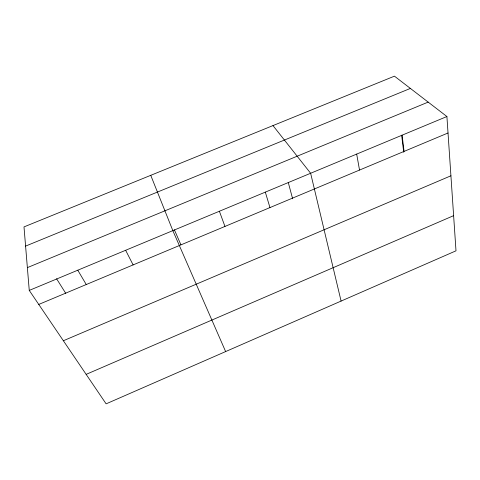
<?xml version="1.0" encoding="UTF-8"?>
<svg xmlns="http://www.w3.org/2000/svg" width="480" height="480" viewBox="0 0 480 480"><rect width="100%" height="100%" fill="white"/><g stroke="black" fill="none" stroke-linecap="round" stroke-linejoin="round"><path stroke-width="0.72" d="M86.148 374.364L453.624 215.664M63.366 340.746L450.924 175.794M38.76 304.434L448.026 132.99M29.256 290.406L446.91 116.526L456 250.818L106.122 403.842L29.256 290.406L24 226.902L394.452 76.158L446.91 116.526M27.372 267.618L428.172 102.108M25.59 246.102L410.394 88.422M272.982 125.586L310.632 173.262L341.088 301.074M56.604 278.784L65.772 293.382M77.778 270.204L86.262 284.538M125.634 250.278L133.116 264.906M225.636 351.57L172.836 230.628L150.75 175.326M174.408 229.824L180.9 244.788M219.39 211.248L224.958 226.434M265.32 192.126L269.964 207.582M288.252 182.436L292.638 198.78M356.682 154.092L359.526 170.064M402.102 135.18L404.07 151.404M401.646 135.228L403.722 152.244"/></g></svg>
